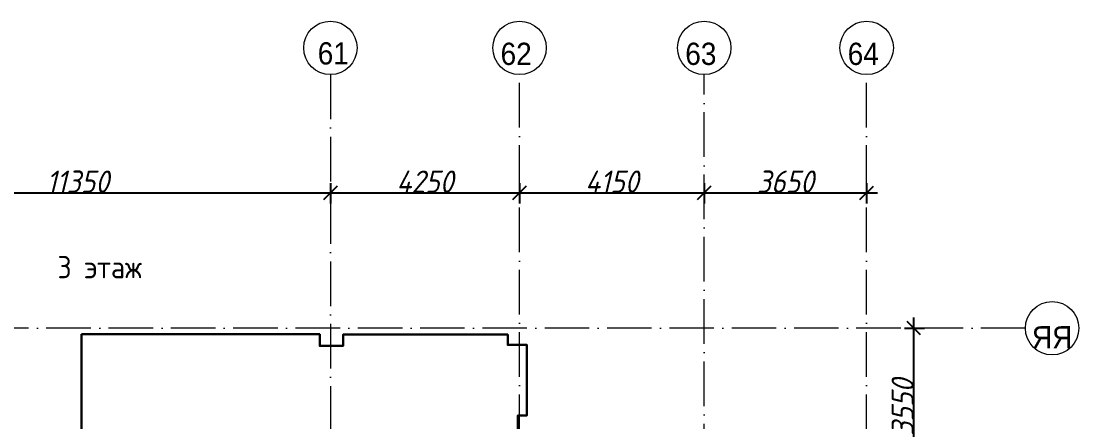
# Model space of a CAD drawing. Header units: millimetres. Extents: x -537608 to 253996, y -217170 to 186033.
# Drawn here: x 116585 to 140352, y 118403 to 127406 of the extents above; entities that cross this region are included whole.
import ezdxf

# ---------------------------------------------------------------- set-up
doc = ezdxf.new("R2010")
doc.units = ezdxf.units.MM
doc.linetypes.add('50_200_ШТРИХ_1Т_ш5_п1_п1_', pattern=[1400, 1000, -200, 0, -200])
doc.layers.add('A-ANNO-DIMS', color=7, linetype='Continuous', lineweight=9)
doc.layers.add('Основные линии', color=7, linetype='Continuous', lineweight=30)
for name, color, linetype, lineweight, true_color in [('Оси-1', 7, 'Continuous', 20, 0xaaaaaa), ('Оси-2', 7, 'Continuous', 9, 0xaaaaaa), ('Оси-3', 7, '50_200_ШТРИХ_1Т_ш5_п1_п1_', 9, 0xaaaaaa)]:
    doc.layers.add(name, color=color, linetype=linetype, lineweight=lineweight, true_color=true_color)
doc.styles.add('Arial', font='arial.ttf', dxfattribs={"width": 0.9, "height": 500})
doc.styles.add('ISOCPEUR_I_1', font='isocpeui.ttf', dxfattribs={"width": 0.9, "height": 500})
doc.styles.add('СПДС', font='isocpeur.ttf', dxfattribs={"width": 0.9})
doc.dimstyles.new('ISO-2_5_0_9К_БОЛЬШОЙ', dxfattribs={"dimscale": 304.8, "dimtxt": 497.990588, "dimasz": 0.984252, "dimexe": 0.787402, "dimexo": 0, "dimgap": 0, "dimtad": 1, "dimdec": 0, "dimzin": 0, "dimdsep": 46, "dimtxsty": 'ISOCPEUR_I_1', "dimblk1": 'OBLIQUE', "dimblk2": 'OBLIQUE', "dimsah": 1, "dimcen": 0.09, "dimdle": 0.787402, "dimazin": 0, "dimtfac": 1, "dimtdec": 4, "dimtix": 1, "dimtmove": 0, "dimatfit": 3, "dimfxl": 1, "dimtvp": 1, "dimtolj": 1, "dimtzin": 0, "dimarcsym": 2})

# ---------------------------------------------------------------- blocks, each defined once
blk = doc.blocks.new('Ось сетки - Круг_Ø6_00__ISO-2_5_0_9K_-17386508-АИ_План этажа_Стены_3')
at = {"layer": 'Оси-1'}
blk.add_circle((0, 0), 3, dxfattribs=at)
blk = doc.blocks.new('_Oblique')
at = {"color": 0, "linetype": 'ByBlock', "lineweight": -2}
blk.add_line((-0.5, -0.5), (0.5, 0.5), dxfattribs=at)
blk = doc.blocks.new('*D40')
at = {"layer": 'A-ANNO-DIMS', "color": 0, "lineweight": -2, "transparency": 16777216}
for p, q in [((45551, 116715), (45551, 120746)), ((45339, 120506), (45791, 120506)), ((45339, 116955), (45791, 116955))]:
    blk.add_line(p, q, dxfattribs=at)
at = {"layer": 'Defpoints', "color": 0, "transparency": 16777216}
for p in [(45339, 120506), (45551, 120506), (45339, 116955)]:
    blk.add_point(p, dxfattribs=at)
at = {"layer": 'A-ANNO-DIMS', "color": 0, "lineweight": -2, "transparency": 16777216, "xscale": 300, "yscale": 300, "zscale": 300}
for p, rotation in [((45551, 120506), 90), ((45551, 116955), 270)]:
    blk.add_blockref('_Oblique', p, dxfattribs=dict(at, rotation=rotation))
at = {"layer": 'A-ANNO-DIMS', "color": 0, "transparency": 16777216, "insert": (45301, 118731), "char_height": 500, "width": 1516.96, "attachment_point": 5, "rotation": 90, "style": 'ISOCPEUR_I_1'}
blk.add_mtext('\\A1;3550', dxfattribs=at)
blk = doc.blocks.new('*D42')
at = {"layer": 'A-ANNO-DIMS', "color": 0, "lineweight": -2, "transparency": 16777216}
for p, q in [((21091, 123762), (21091, 123310)), ((32441, 123762), (32441, 123310)), ((20851, 123550), (32681, 123550))]:
    blk.add_line(p, q, dxfattribs=at)
at = {"layer": 'Defpoints', "color": 0, "transparency": 16777216}
for p in [(21091, 123762), (32441, 123762), (32441, 123550)]:
    blk.add_point(p, dxfattribs=at)
at = {"layer": 'A-ANNO-DIMS', "color": 0, "lineweight": -2, "transparency": 16777216, "xscale": 300, "yscale": 300, "zscale": 300, "rotation": 180}
blk.add_blockref('_Oblique', (21091, 123550), dxfattribs=at)
at = {"layer": 'A-ANNO-DIMS', "color": 0, "lineweight": -2, "transparency": 16777216, "xscale": 300, "yscale": 300, "zscale": 300}
blk.add_blockref('_Oblique', (32441, 123550), dxfattribs=at)
at = {"layer": 'A-ANNO-DIMS', "color": 0, "transparency": 16777216, "insert": (26766, 123800), "char_height": 500, "width": 1666.35, "attachment_point": 5, "style": 'ISOCPEUR_I_1'}
blk.add_mtext('\\A1;11350', dxfattribs=at)
blk = doc.blocks.new('*D43')
at = {"layer": 'A-ANNO-DIMS', "color": 0, "lineweight": -2, "transparency": 16777216}
for p, q in [((32441, 123762), (32441, 123310)), ((36691, 123762), (36691, 123310)), ((32201, 123550), (36931, 123550))]:
    blk.add_line(p, q, dxfattribs=at)
at = {"layer": 'Defpoints', "color": 0, "transparency": 16777216}
for p in [(32441, 123762), (36691, 123762), (36691, 123550)]:
    blk.add_point(p, dxfattribs=at)
at = {"layer": 'A-ANNO-DIMS', "color": 0, "lineweight": -2, "transparency": 16777216, "xscale": 300, "yscale": 300, "zscale": 300, "rotation": 180}
blk.add_blockref('_Oblique', (32441, 123550), dxfattribs=at)
at = {"layer": 'A-ANNO-DIMS', "color": 0, "lineweight": -2, "transparency": 16777216, "xscale": 300, "yscale": 300, "zscale": 300}
blk.add_blockref('_Oblique', (36691, 123550), dxfattribs=at)
at = {"layer": 'A-ANNO-DIMS', "color": 0, "transparency": 16777216, "insert": (34566, 123800), "char_height": 500, "width": 1562.92, "attachment_point": 5, "style": 'ISOCPEUR_I_1'}
blk.add_mtext('\\A1;4250', dxfattribs=at)
blk = doc.blocks.new('*D44')
at = {"layer": 'A-ANNO-DIMS', "color": 0, "lineweight": -2, "transparency": 16777216}
for p, q in [((36691, 123762), (36691, 123310)), ((40841, 123762), (40841, 123310)), ((36451, 123550), (41081, 123550))]:
    blk.add_line(p, q, dxfattribs=at)
at = {"layer": 'Defpoints', "color": 0, "transparency": 16777216}
for p in [(36691, 123762), (40841, 123762), (40841, 123550)]:
    blk.add_point(p, dxfattribs=at)
at = {"layer": 'A-ANNO-DIMS', "color": 0, "lineweight": -2, "transparency": 16777216, "xscale": 300, "yscale": 300, "zscale": 300, "rotation": 180}
blk.add_blockref('_Oblique', (36691, 123550), dxfattribs=at)
at = {"layer": 'A-ANNO-DIMS', "color": 0, "lineweight": -2, "transparency": 16777216, "xscale": 300, "yscale": 300, "zscale": 300}
blk.add_blockref('_Oblique', (40841, 123550), dxfattribs=at)
at = {"layer": 'A-ANNO-DIMS', "color": 0, "transparency": 16777216, "insert": (38766, 123800), "char_height": 500, "width": 1448, "attachment_point": 5, "style": 'ISOCPEUR_I_1'}
blk.add_mtext('\\A1;4150', dxfattribs=at)
blk = doc.blocks.new('*D45')
at = {"layer": 'A-ANNO-DIMS', "color": 0, "lineweight": -2, "transparency": 16777216}
for p, q in [((40841, 123762), (40841, 123310)), ((44491, 123762), (44491, 123310)), ((40601, 123550), (44731, 123550))]:
    blk.add_line(p, q, dxfattribs=at)
at = {"layer": 'Defpoints', "color": 0, "transparency": 16777216}
for p in [(40841, 123762), (44491, 123762), (44491, 123550)]:
    blk.add_point(p, dxfattribs=at)
at = {"layer": 'A-ANNO-DIMS', "color": 0, "lineweight": -2, "transparency": 16777216, "xscale": 300, "yscale": 300, "zscale": 300, "rotation": 180}
blk.add_blockref('_Oblique', (40841, 123550), dxfattribs=at)
at = {"layer": 'A-ANNO-DIMS', "color": 0, "lineweight": -2, "transparency": 16777216, "xscale": 300, "yscale": 300, "zscale": 300}
blk.add_blockref('_Oblique', (44491, 123550), dxfattribs=at)
at = {"layer": 'A-ANNO-DIMS', "color": 0, "transparency": 16777216, "insert": (42666, 123800), "char_height": 500, "width": 1516.96, "attachment_point": 5, "style": 'ISOCPEUR_I_1'}
blk.add_mtext('\\A1;3650', dxfattribs=at)
blk = doc.blocks.new('osi')
at = {"layer": 'Оси-3'}
for p, q in [((32440.8, 126205.7), (32440.8, 83013.9)), ((36690.8, 83013.9), (36690.8, 126205.7)), ((40840.8, 82355.8), (40840.8, 126205.7)), ((44490.8, 83013.9), (44490.8, 126205.7)), ((48058.7, 120505.8), (6276.8, 120505.8))]:
    blk.add_line(p, q, dxfattribs=at)
at = {"layer": 'Оси-1', "xscale": 199.9999999999999, "yscale": 199.9999999999999, "zscale": 199.9999999999999}
for p, rotation in [((32440.8, 126805.7), 180), ((48658.7, 120505.8), 89.9999999999998)]:
    blk.add_blockref('Ось сетки - Круг_Ø6_00__ISO-2_5_0_9K_-17386508-АИ_План этажа_Стены_3', p, dxfattribs=dict(at, rotation=rotation))
for p in [(36690.8, 126805.7), (40840.8, 126805.7), (44490.8, 126805.7), (44490.8, 126805.7)]:
    blk.add_blockref('Ось сетки - Круг_Ø6_00__ISO-2_5_0_9K_-17386508-АИ_План этажа_Стены_3', p, dxfattribs=at)
at = {"layer": 'Оси-2', "char_height": 500, "attachment_point": 5, "line_spacing_factor": 0.936439, "style": 'Arial'}
for s, insert, width in [('\\pxqc,t4.572,9.144,13.716,18.288,22.86,27.432,32.004,36.576,41.148,45.72,50.292,54.864,59.436,64.008,68.58,73.152,77.724,82.296,86.868,91.44,96.012,100.584,105.156,109.728,114.3,118.872,123.444,128.016,132.588,137.16,141.732,146.304;{61}', (32505.9, 126678.6), 702), ('\\pxqc,t4.572,9.144,13.716,18.288,22.86,27.432,32.004,36.576,41.148,45.72,50.292,54.864,59.436,64.008,68.58,73.152,77.724,82.296,86.868,91.44,96.012,100.584,105.156,109.728,114.3,118.872,123.444,128.016,132.588,137.16,141.732,146.304;{62}', (36614.8, 126668.2), 702), ('\\pxqc,t4.572,9.144,13.716,18.288,22.86,27.432,32.004,36.576,41.148,45.72,50.292,54.864,59.436,64.008,68.58,73.152,77.724,82.296,86.868,91.44,96.012,100.584,105.156,109.728,114.3,118.872,123.444,128.016,132.588,137.16,141.732,146.304;{63}', (40764.8, 126668.2), 702), ('\\pxqc,t4.572,9.144,13.716,18.288,22.86,27.432,32.004,36.576,41.148,45.72,50.292,54.864,59.436,64.008,68.58,73.152,77.724,82.296,86.868,91.44,96.012,100.584,105.156,109.728,114.3,118.872,123.444,128.016,132.588,137.16,141.732,146.304;{64}', (44414.8, 126668.2), 702), ('\\pxqc,t4.572,9.144,13.716,18.288,22.86,27.432,32.004,36.576,41.148,45.72,50.292,54.864,59.436,64.008,68.58,73.152,77.724,82.296,86.868,91.44,96.012,100.584,105.156,109.728,114.3,118.872,123.444,128.016,132.588,137.16,141.732,146.304;{64}', (44414.8, 126668.2), 702), ('\\pxqc,t4.572,9.144,13.716,18.288,22.86,27.432,32.004,36.576,41.148,45.72,50.292,54.864,59.436,64.008,68.58,73.152,77.724,82.296,86.868,91.44,96.012,100.584,105.156,109.728,114.3,118.872,123.444,128.016,132.588,137.16,141.732,146.304;{ЯЯ}', (48658.5, 120302.9), 916.2)]:
    blk.add_mtext(s, dxfattribs=dict(at, insert=insert, width=width))
at = {"layer": 'A-ANNO-DIMS'}
for base, p1, p2, override, picture, middle in [((32440.8, 123550.1), (21090.8, 123762.2), (32440.8, 123762.2), {"dimpost": '<>', "dimfxl": 11350}, '*D42', (26765.8, 123800.1)), ((36690.8, 123550.1), (32440.8, 123762.2), (36690.8, 123762.2), {"dimpost": '<>', "dimfxl": 4250}, '*D43', (34565.8, 123800.1)), ((40840.8, 123550.1), (36690.8, 123762.2), (40840.8, 123762.2), {"dimpost": '<>', "dimfxl": 4150}, '*D44', (38765.8, 123800.1)), ((44490.8, 123550.1), (40840.8, 123762.2), (44490.8, 123762.2), {"dimpost": '<>', "dimfxl": 3650}, '*D45', (42665.8, 123800.1))]:
    dim = blk.add_linear_dim(base=base, p1=p1, p2=p2, dimstyle='ISO-2_5_0_9К_БОЛЬШОЙ', override=override, dxfattribs=at)
    dim.commit()
    dim.dimension.update_dxf_attribs({"geometry": picture, "text_midpoint": middle})
dim = blk.add_linear_dim(base=(45551.2, 120505.8), p1=(45339.1, 116955.5), p2=(45339.1, 120505.8), angle=90, dimstyle='ISO-2_5_0_9К_БОЛЬШОЙ', override={"dimpost": '<>', "dimfxl": 3550.347485}, dxfattribs=at)
dim.commit()
dim.dimension.update_dxf_attribs({"geometry": '*D40', "text_midpoint": (45301.2, 118730.6)})

msp = doc.modelspace()

# ---------------------------------------------------------------- linework, layer by layer
at = {"lineweight": 30}
for points in [[(127748.9904, 116096.3745), (127748.9904, 118546.3745), (127768.9904, 118546.3745), (127948.9904, 118546.3745), (127948.9904, 120133.3745), (127748.9904, 120133.3745), (127518.9904, 120133.3745), (127518.9904, 120363.3745), (123818.9904, 120363.3745), (123818.9904, 120107.3745), (123294.9904, 120107.3745), (123294.9904, 120370.3745), (117944.9904, 120370.3745)], [(117944.9904, 120370.3745), (117944.9904, 117153.3745), (118074.9904, 117153.3745), (118074.9904, 116613.3745)]]:
    msp.add_lwpolyline(points, dxfattribs=at)

# ---------------------------------------------------------------- block references
msp.add_blockref('osi', (91093.1708, 0))

# ---------------------------------------------------------------- texts
at = {"layer": 'Основные линии', "insert": (117401.9614, 122128.8428), "char_height": 500, "attachment_point": 1, "style": 'СПДС'}
msp.add_mtext_dynamic_manual_height_columns('3 этаж ', width=2291.007889, gutter_width=1622.4231, heights=[0], dxfattribs=at)

doc.saveas('drawing.dxf')
